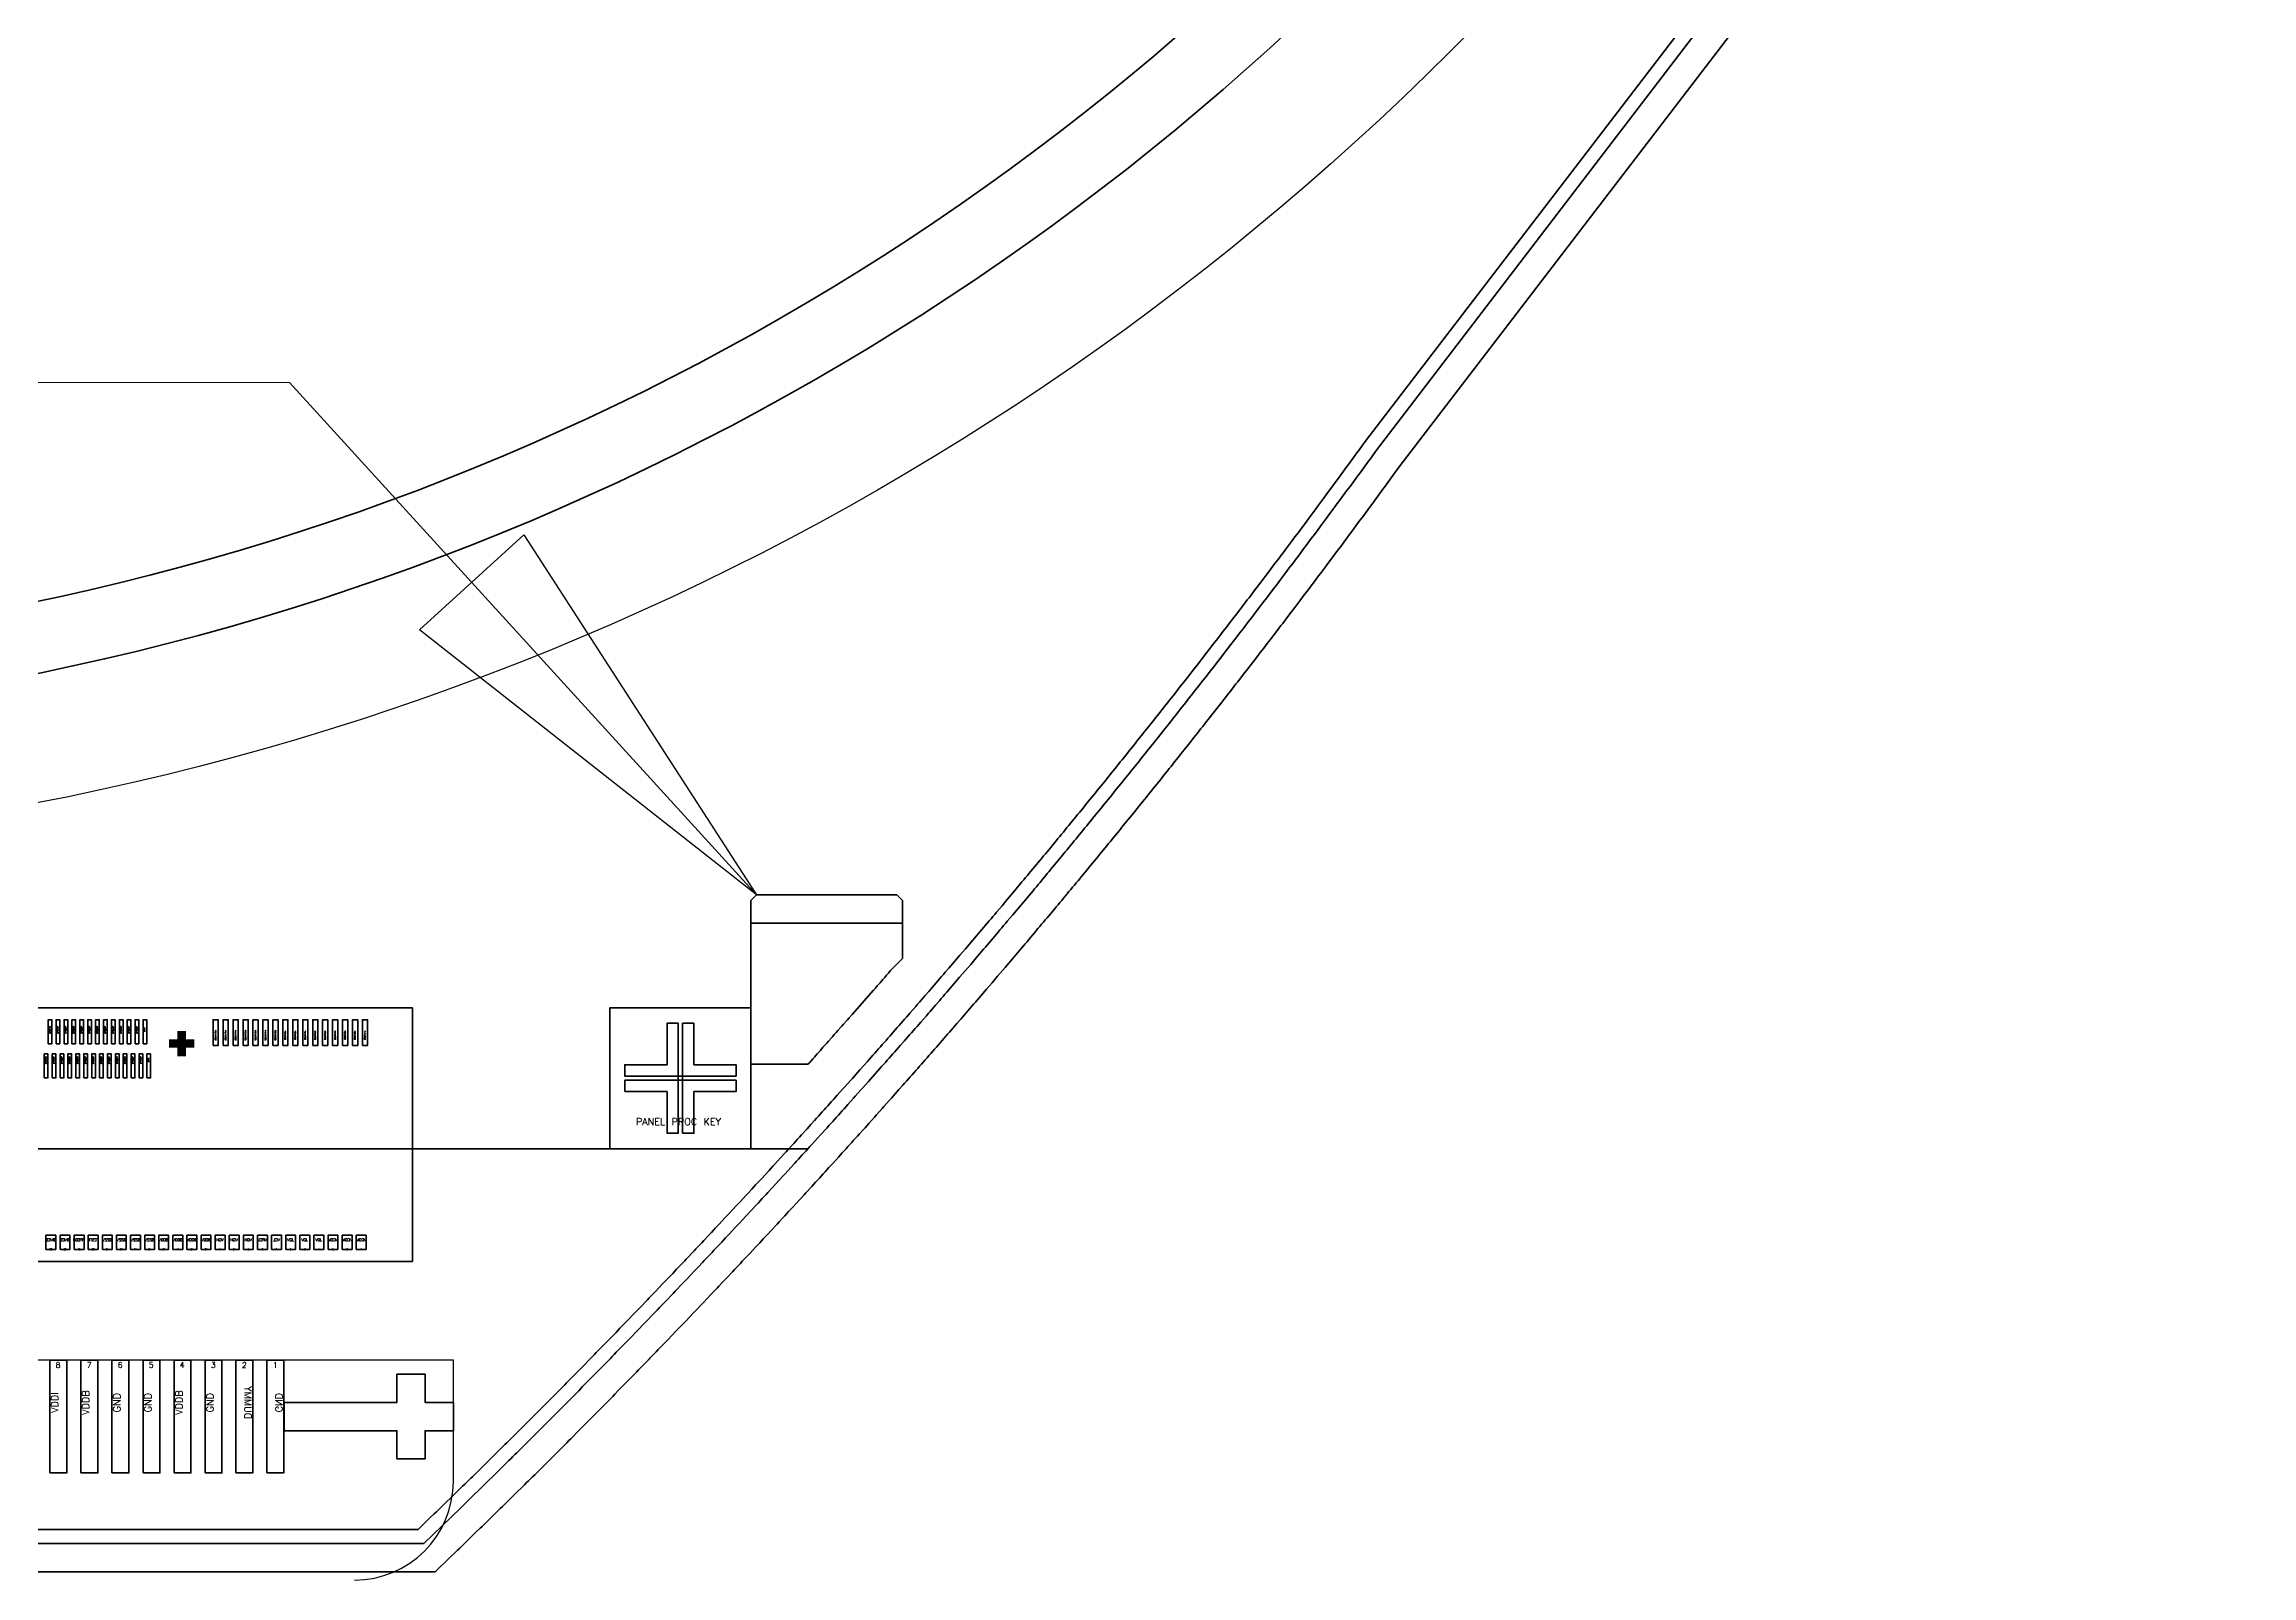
# Model space of a CAD drawing. Header units: millimetres. Extents: x 1414 to 1578, y 492 to 601.
# Drawn here: x 1469.81 to 1477.64, y 551.53 to 556.96 of the extents above; entities that cross this region are included whole.
import ezdxf
from ezdxf.enums import TextEntityAlignment as Align

# ---------------------------------------------------------------- set-up
doc = ezdxf.new("R2010")
doc.units = ezdxf.units.MM
for name, color, linetype in [('bl', 200, 'Continuous'), ('FPC', 30, 'Continuous'), ('LAYOUT.drawing', 1, 'Continuous'), ('OUTLINE.drawing', 3, 'Continuous')]:
    doc.layers.add(name, color=color, linetype=linetype)
for name, color, linetype, lineweight in [('GATE.drawing', 3, 'Continuous', 100), ('job.drawing', 8, 'Continuous', 100), ('L160.drawing', 2, 'Continuous', 100)]:
    doc.layers.add(name, color=color, linetype=linetype, lineweight=lineweight)
doc.styles.get("Standard").update_dxf_attribs({"font": 'txt', "bigfont": 'gbcbig.shx'})
doc.styles.add('宋体', font='')
doc.styles.get('宋体').set_extended_font_data('SimSun')
doc.dimstyles.new('标准', dxfattribs={"dimtxt": 1.8, "dimasz": 1.5, "dimexe": 0.5, "dimexo": 0.4, "dimgap": 0.1, "dimtad": 1, "dimzin": 1, "dimdsep": 46, "dimtxsty": '宋体', "dimblk": 'CLOSEDBLANK', "dimcen": 0.09, "dimclrd": 96, "dimclre": 96, "dimclrt": 3, "dimadec": 0, "dimazin": 0, "dimtfac": 1, "dimtofl": 0, "dimtmove": 0, "dimatfit": 1, "dimldrblk": 'CLOSEDBLANK', "dimfxl": 1, "dimtolj": 1, "dimlwd": 0, "dimlwe": 0, "dimarcsym": 0})

# ---------------------------------------------------------------- blocks, each defined once
blk = doc.blocks.new('A$C5AF141BB')
at = {"layer": 'GATE.drawing', "color": 3, "linetype": 'Continuous', "lineweight": 100}
for p, q in [((14.3376, 1.65), (14.3376, 2.15)), ((14.3376, 2.15), (14.8746, 2.15)), ((14.8746, 2.15), (14.8746, 2.0246)), ((14.8115, 1.9575), (14.8045, 1.9505)), ((14.8175, 1.9655), (14.8115, 1.9575)), ((14.8245, 1.9725), (14.8175, 1.9655)), ((14.8305, 1.9805), (14.8245, 1.9725)), ((14.8746, 2.0246), (14.8305, 1.9805)), ((14.7715, 1.9125), (14.6965, 1.8255)), ((14.7785, 1.9195), (14.7715, 1.9125)), ((14.7845, 1.9275), (14.7785, 1.9195)), ((14.7955, 1.9385), (14.7845, 1.9275)), ((14.8045, 1.9505), (14.7955, 1.9385)), ((14.6765, 1.8035), (14.6658, 1.7912)), ((14.6795, 1.8065), (14.6765, 1.8035)), ((14.6855, 1.8145), (14.6795, 1.8065)), ((14.6965, 1.8255), (14.6855, 1.8145)), ((14.6068, 1.7242), (14.6035, 1.7205)), ((14.6128, 1.7312), (14.6068, 1.7242)), ((14.6235, 1.7435), (14.6128, 1.7312)), ((14.6265, 1.7465), (14.6235, 1.7435)), ((14.6325, 1.7545), (14.6265, 1.7465)), ((14.6395, 1.7615), (14.6325, 1.7545)), ((14.6455, 1.7695), (14.6395, 1.7615)), ((14.6565, 1.7805), (14.6455, 1.7695)), ((14.6598, 1.7842), (14.6565, 1.7805)), ((14.6658, 1.7912), (14.6598, 1.7842)), ((14.54, 1.65), (14.3376, 1.65)), ((14.543, 1.653), (14.54, 1.65)), ((14.5458, 1.6562), (14.543, 1.653)), ((14.5565, 1.6685), (14.5458, 1.6562)), ((14.5635, 1.6755), (14.5565, 1.6685)), ((14.5668, 1.6792), (14.5635, 1.6755)), ((14.5728, 1.6862), (14.5668, 1.6792)), ((14.5835, 1.6985), (14.5728, 1.6862)), ((14.5865, 1.7015), (14.5835, 1.6985)), ((14.5925, 1.7095), (14.5865, 1.7015)), ((14.6035, 1.7205), (14.5925, 1.7095))]:
    blk.add_line(p, q, dxfattribs=at)
for points in [[(14.0401, 1.6475), (13.8901, 1.6475), (13.8901, 1.6075), (14.0801, 1.6075), (14.0801, 1.795), (14.0401, 1.795)], [(14.1351, 1.795), (14.0951, 1.795), (14.0951, 1.6075), (14.2851, 1.6075), (14.2851, 1.6475), (14.1351, 1.6475)], [(13.8901, 1.5525), (14.0401, 1.5525), (14.0401, 1.405), (14.0801, 1.405), (14.0801, 1.5925), (13.8901, 1.5925)], [(14.0951, 1.405), (14.1351, 1.405), (14.1351, 1.5525), (14.2851, 1.5525), (14.2851, 1.5925), (14.0951, 1.5925)], [(13.0826, 0.55), (13.1826, 0.55), (13.1826, 0.45), (13.2826, 0.45), (13.2826, 0.35), (13.1826, 0.35), (13.1826, 0.25), (13.0826, 0.25), (13.0826, 0.35), (12.6826, 0.35), (12.6826, 0.45), (13.0826, 0.45)]]:
    blk.add_lwpolyline(points, close=True, dxfattribs=at)
at = {"layer": 'job.drawing', "color": 8, "linetype": 'Continuous', "lineweight": 100}
blk.add_lwpolyline([(13.8376, 1.35), (14.3376, 1.35), (14.3376, 1.85), (13.8376, 1.85)], close=True, dxfattribs=at)
at = {"layer": 'L160.drawing', "color": 2, "linetype": 'Continuous', "lineweight": 100}
for points in [[(11.8467, 1.722), (11.8597, 1.722), (11.8597, 1.807), (11.8467, 1.807)], [(11.8747, 1.722), (11.8877, 1.722), (11.8877, 1.807), (11.8747, 1.807)], [(11.9027, 1.722), (11.9157, 1.722), (11.9157, 1.807), (11.9027, 1.807)], [(11.9307, 1.722), (11.9437, 1.722), (11.9437, 1.807), (11.9307, 1.807)], [(11.9587, 1.722), (11.9717, 1.722), (11.9717, 1.807), (11.9587, 1.807)], [(11.9867, 1.722), (11.9997, 1.722), (11.9997, 1.807), (11.9867, 1.807)], [(12.0147, 1.722), (12.0277, 1.722), (12.0277, 1.807), (12.0147, 1.807)], [(12.0427, 1.722), (12.0557, 1.722), (12.0557, 1.807), (12.0427, 1.807)], [(12.0707, 1.722), (12.0837, 1.722), (12.0837, 1.807), (12.0707, 1.807)], [(12.0987, 1.722), (12.1117, 1.722), (12.1117, 1.807), (12.0987, 1.807)], [(12.1267, 1.722), (12.1397, 1.722), (12.1397, 1.807), (12.1267, 1.807)], [(12.1547, 1.722), (12.1677, 1.722), (12.1677, 1.807), (12.1547, 1.807)], [(12.1827, 1.722), (12.1957, 1.722), (12.1957, 1.807), (12.1827, 1.807)], [(12.4312, 1.716), (12.4495, 1.716), (12.4495, 1.807), (12.4312, 1.807)], [(12.4665, 1.716), (12.4848, 1.716), (12.4848, 1.807), (12.4665, 1.807)], [(12.5018, 1.716), (12.5201, 1.716), (12.5201, 1.807), (12.5018, 1.807)], [(12.5371, 1.716), (12.5554, 1.716), (12.5554, 1.807), (12.5371, 1.807)], [(12.5724, 1.716), (12.5906, 1.716), (12.5906, 1.807), (12.5724, 1.807)], [(12.6076, 1.716), (12.6259, 1.716), (12.6259, 1.807), (12.6076, 1.807)], [(12.6429, 1.716), (12.6612, 1.716), (12.6612, 1.807), (12.6429, 1.807)], [(12.6782, 1.716), (12.6965, 1.716), (12.6965, 1.807), (12.6782, 1.807)], [(12.7135, 1.716), (12.7318, 1.716), (12.7318, 1.807), (12.7135, 1.807)], [(12.7488, 1.716), (12.7671, 1.716), (12.7671, 1.807), (12.7488, 1.807)], [(12.7841, 1.716), (12.8023, 1.716), (12.8023, 1.807), (12.7841, 1.807)], [(12.8194, 1.716), (12.8376, 1.716), (12.8376, 1.807), (12.8194, 1.807)], [(12.8546, 1.716), (12.8729, 1.716), (12.8729, 1.807), (12.8546, 1.807)], [(12.8899, 1.716), (12.9082, 1.716), (12.9082, 1.807), (12.8899, 1.807)], [(12.9252, 1.716), (12.9435, 1.716), (12.9435, 1.807), (12.9252, 1.807)], [(12.9605, 1.716), (12.9788, 1.716), (12.9788, 1.807), (12.9605, 1.807)], [(11.8327, 1.601), (11.8457, 1.601), (11.8457, 1.686), (11.8327, 1.686)], [(11.8607, 1.601), (11.8737, 1.601), (11.8737, 1.686), (11.8607, 1.686)], [(11.8887, 1.601), (11.9017, 1.601), (11.9017, 1.686), (11.8887, 1.686)], [(11.9167, 1.601), (11.9297, 1.601), (11.9297, 1.686), (11.9167, 1.686)], [(11.9447, 1.601), (11.9577, 1.601), (11.9577, 1.686), (11.9447, 1.686)], [(11.9727, 1.601), (11.9857, 1.601), (11.9857, 1.686), (11.9727, 1.686)], [(12.0007, 1.601), (12.0137, 1.601), (12.0137, 1.686), (12.0007, 1.686)], [(12.0287, 1.601), (12.0417, 1.601), (12.0417, 1.686), (12.0287, 1.686)], [(12.0567, 1.601), (12.0697, 1.601), (12.0697, 1.686), (12.0567, 1.686)], [(12.0847, 1.601), (12.0977, 1.601), (12.0977, 1.686), (12.0847, 1.686)], [(12.1127, 1.601), (12.1257, 1.601), (12.1257, 1.686), (12.1127, 1.686)], [(12.1407, 1.601), (12.1537, 1.601), (12.1537, 1.686), (12.1407, 1.686)], [(12.1687, 1.601), (12.1817, 1.601), (12.1817, 1.686), (12.1687, 1.686)], [(12.1967, 1.601), (12.2097, 1.601), (12.2097, 1.686), (12.1967, 1.686)], [(11.8385, 0.993), (11.8735, 0.993), (11.8735, 1.043), (11.8385, 1.043)], [(11.8885, 0.993), (11.9235, 0.993), (11.9235, 1.043), (11.8885, 1.043)], [(11.9385, 0.993), (11.9735, 0.993), (11.9735, 1.043), (11.9385, 1.043)], [(11.9885, 0.993), (12.0235, 0.993), (12.0235, 1.043), (11.9885, 1.043)], [(12.0385, 0.993), (12.0735, 0.993), (12.0735, 1.043), (12.0385, 1.043)], [(12.0885, 0.993), (12.1235, 0.993), (12.1235, 1.043), (12.0885, 1.043)], [(12.1385, 0.993), (12.1735, 0.993), (12.1735, 1.043), (12.1385, 1.043)], [(12.1885, 0.993), (12.2235, 0.993), (12.2235, 1.043), (12.1885, 1.043)], [(12.2385, 0.993), (12.2735, 0.993), (12.2735, 1.043), (12.2385, 1.043)], [(12.2885, 0.993), (12.3235, 0.993), (12.3235, 1.043), (12.2885, 1.043)], [(12.3385, 0.993), (12.3735, 0.993), (12.3735, 1.043), (12.3385, 1.043)], [(12.3885, 0.993), (12.4235, 0.993), (12.4235, 1.043), (12.3885, 1.043)], [(12.4385, 0.993), (12.4735, 0.993), (12.4735, 1.043), (12.4385, 1.043)], [(12.4885, 0.993), (12.5235, 0.993), (12.5235, 1.043), (12.4885, 1.043)], [(12.5385, 0.993), (12.5735, 0.993), (12.5735, 1.043), (12.5385, 1.043)], [(12.5886, 0.993), (12.6236, 0.993), (12.6236, 1.043), (12.5886, 1.043)], [(12.6386, 0.993), (12.6736, 0.993), (12.6736, 1.043), (12.6386, 1.043)], [(12.6886, 0.993), (12.7236, 0.993), (12.7236, 1.043), (12.6886, 1.043)], [(12.7386, 0.993), (12.7736, 0.993), (12.7736, 1.043), (12.7386, 1.043)], [(12.7886, 0.993), (12.8236, 0.993), (12.8236, 1.043), (12.7886, 1.043)], [(12.8386, 0.993), (12.8736, 0.993), (12.8736, 1.043), (12.8386, 1.043)], [(12.8886, 0.993), (12.9236, 0.993), (12.9236, 1.043), (12.8886, 1.043)], [(12.9386, 0.993), (12.9736, 0.993), (12.9736, 1.043), (12.9386, 1.043)]]:
    blk.add_lwpolyline(points, close=True, dxfattribs=at)
at = {"layer": 'L160.drawing', "color": 2, "linetype": 'Continuous', "lineweight": 100, "const_width": 0.03}
for points in [[(12.3646, 1.7227), (12.2746, 1.7227)], [(12.3196, 1.6777), (12.3196, 1.7677)]]:
    blk.add_lwpolyline(points, dxfattribs=at)
at = {"layer": 'LAYOUT.drawing', "color": 140, "linetype": 'Continuous', "lineweight": 100}
for p, q in [((15.1434, 2.1123), (15.1498, 2.12)), ((15.1498, 2.12), (15.1563, 2.1276)), ((15.1563, 2.1276), (15.1628, 2.1352)), ((15.1628, 2.1352), (15.1693, 2.1428)), ((15.1693, 2.1428), (15.1757, 2.1505)), ((15.1757, 2.1505), (15.1822, 2.1581)), ((15.059, 2.0134), (15.0785, 2.0362)), ((15.0785, 2.0362), (15.098, 2.059)), ((15.098, 2.059), (15.1239, 2.0895)), ((15.1239, 2.0895), (15.1304, 2.0971)), ((15.1304, 2.0971), (15.1369, 2.1047)), ((15.1369, 2.1047), (15.1434, 2.1123)), ((14.9937, 1.9376), (15.0133, 1.9604)), ((15.0133, 1.9604), (15.0198, 1.9679)), ((15.0198, 1.9679), (15.0264, 1.9755)), ((15.0264, 1.9755), (15.0394, 1.9907)), ((15.0394, 1.9907), (15.059, 2.0134)), ((14.9741, 1.915), (14.9806, 1.9225)), ((14.9806, 1.9225), (14.9872, 1.9301)), ((14.9872, 1.9301), (14.9937, 1.9376)), ((14.6636, 1.562), (14.6703, 1.5695)), ((14.6703, 1.5695), (14.6902, 1.5919)), ((14.6902, 1.5919), (14.6969, 1.5993)), ((14.5901, 1.4802), (14.5968, 1.4876)), ((14.5968, 1.4876), (14.6035, 1.495)), ((14.6035, 1.495), (14.6102, 1.5025)), ((14.6102, 1.5025), (14.6235, 1.5174)), ((14.6235, 1.5174), (14.6302, 1.5248)), ((14.6302, 1.5248), (14.6436, 1.5397)), ((14.6436, 1.5397), (14.6636, 1.562)), ((14.5163, 1.3986), (14.5365, 1.4208)), ((14.5365, 1.4208), (14.5499, 1.4356)), ((14.5499, 1.4356), (14.5633, 1.4505)), ((14.5633, 1.4505), (14.57, 1.4579)), ((14.57, 1.4579), (14.5767, 1.4653)), ((14.5767, 1.4653), (14.5834, 1.4727)), ((14.5834, 1.4727), (14.5901, 1.4802)), ((14.4422, 1.3173), (14.4557, 1.332)), ((14.4557, 1.332), (14.4624, 1.3394)), ((14.4624, 1.3394), (14.4692, 1.3468)), ((14.4692, 1.3468), (14.4827, 1.3616)), ((14.4827, 1.3616), (14.4894, 1.369)), ((14.4894, 1.369), (14.4961, 1.3764)), ((14.4961, 1.3764), (14.5029, 1.3838)), ((14.5029, 1.3838), (14.5096, 1.3912)), ((14.5096, 1.3912), (14.5163, 1.3986)), ((14.3746, 1.2436), (14.4016, 1.2731)), ((14.4016, 1.2731), (14.4152, 1.2878)), ((14.4152, 1.2878), (14.4219, 1.2952)), ((14.4219, 1.2952), (14.4422, 1.3173)), ((14.2999, 1.1629), (14.3203, 1.1848)), ((14.3203, 1.1848), (14.3271, 1.1922)), ((14.3271, 1.1922), (14.3406, 1.2069)), ((14.3406, 1.2069), (14.3474, 1.2142)), ((14.3474, 1.2142), (14.3542, 1.2216)), ((14.3542, 1.2216), (14.361, 1.2289)), ((14.361, 1.2289), (14.3746, 1.2436)), ((14.2453, 1.1043), (14.259, 1.1189)), ((14.259, 1.1189), (14.2726, 1.1336)), ((14.2726, 1.1336), (14.2862, 1.1482)), ((14.2862, 1.1482), (14.2999, 1.1629))]:
    blk.add_line(p, q, dxfattribs=at)
blk.add_lwpolyline([(6.7576, 0), (13.1576, 0), (13.1576, 0), (13.1649, 0.0069), (13.1865, 0.0278), (13.1936, 0.0347), (13.2008, 0.0417), (13.2152, 0.0556), (13.2224, 0.0625), (13.2296, 0.0695), (13.244, 0.0834), (13.2511, 0.0904), (13.2583, 0.0973), (13.2726, 0.1113), (13.2798, 0.1183), (13.287, 0.1252), (13.3013, 0.1392), (13.3156, 0.1532), (13.3228, 0.1602), (13.3371, 0.1741), (13.3442, 0.1811), (13.3513, 0.1881), (13.3728, 0.2092), (13.387, 0.2232), (13.4013, 0.2372), (13.4226, 0.2583), (13.4298, 0.2653), (13.4369, 0.2723), (13.444, 0.2794), (13.4511, 0.2864), (13.4582, 0.2935), (13.4653, 0.3005), (13.4724, 0.3075), (13.4937, 0.3287), (13.5008, 0.3357), (13.515, 0.3498), (13.5362, 0.371), (13.5433, 0.3781), (13.5503, 0.3852), (13.5574, 0.3922), (13.5645, 0.3993), (13.5716, 0.4064), (13.5786, 0.4135), (13.5857, 0.4205), (13.5927, 0.4276), (13.5998, 0.4347), (13.6139, 0.4489), (13.621, 0.456), (13.628, 0.4631), (13.6351, 0.4702), (13.6421, 0.4773), (13.6491, 0.4844), (13.6562, 0.4915), (13.6632, 0.4986), (13.6702, 0.5057), (13.6773, 0.5128), (13.6843, 0.5199), (13.6913, 0.5271), (13.7054, 0.5413), (13.7124, 0.5484), (13.7194, 0.5556), (13.7264, 0.5627), (13.7334, 0.5698), (13.7404, 0.577), (13.7474, 0.5841), (13.7614, 0.5984), (13.7824, 0.6198), (13.7894, 0.627), (13.7964, 0.6341), (13.8034, 0.6413), (13.8104, 0.6484), (13.8174, 0.6556), (13.8243, 0.6628), (13.8313, 0.6699), (13.8383, 0.6771), (13.8522, 0.6914), (13.8592, 0.6986), (13.8662, 0.7058), (13.8731, 0.713), (13.8801, 0.7202), (13.894, 0.7345), (13.9009, 0.7417), (13.9218, 0.7633), (13.9357, 0.7777), (13.9495, 0.7921), (13.9634, 0.8065), (13.9703, 0.8138), (13.9772, 0.821), (13.9842, 0.8282), (13.9911, 0.8354), (13.998, 0.8426), (14.0256, 0.8716), (14.0325, 0.8788), (14.0395, 0.886), (14.0532, 0.9005), (14.0601, 0.9078), (14.0739, 0.9223), (14.0877, 0.9368), (14.1015, 0.9513), (14.1083, 0.9586), (14.1152, 0.9658), (14.1289, 0.9804), (14.1358, 0.9876), (14.1427, 0.9949), (14.1633, 1.0167), (14.1701, 1.024), (14.1907, 1.0459), (14.1975, 1.0532), (14.2043, 1.0605), (14.2112, 1.0678), (14.218, 1.0751), (14.2248, 1.0824), (14.2453, 1.1043), (14.259, 1.1189), (14.2726, 1.1336), (14.2862, 1.1482), (14.2999, 1.1629), (14.3203, 1.1848), (14.3271, 1.1922), (14.3406, 1.2069), (14.3474, 1.2142), (14.3542, 1.2216), (14.361, 1.2289), (14.3746, 1.2436), (14.4016, 1.2731), (14.4152, 1.2878), (14.4219, 1.2952), (14.4422, 1.3173), (14.4557, 1.332), (14.4624, 1.3394), (14.4692, 1.3468), (14.4827, 1.3616), (14.4894, 1.369), (14.4961, 1.3764), (14.5029, 1.3838), (14.5096, 1.3912), (14.5163, 1.3986), (14.5365, 1.4208), (14.5499, 1.4356), (14.5633, 1.4505), (14.57, 1.4579), (14.5767, 1.4653), (14.5834, 1.4727), (14.5901, 1.4802), (14.5968, 1.4876), (14.6035, 1.495), (14.6102, 1.5025), (14.6235, 1.5174), (14.6302, 1.5248), (14.6436, 1.5397), (14.6636, 1.562), (14.6703, 1.5695), (14.6902, 1.5919), (14.6969, 1.5993), (14.7169, 1.6218), (14.7235, 1.6292), (14.7501, 1.6591), (14.7633, 1.6741), (14.7699, 1.6816), (14.7766, 1.6891), (14.7832, 1.6966), (14.7898, 1.7041), (14.7964, 1.7116), (14.803, 1.7191), (14.8096, 1.7266), (14.8163, 1.7341), (14.8229, 1.7416), (14.8295, 1.7491), (14.8427, 1.7642), (14.8493, 1.7717), (14.8559, 1.7792), (14.8624, 1.7867), (14.869, 1.7942), (14.8756, 1.8018), (14.8822, 1.8093), (14.8888, 1.8168), (14.9019, 1.8319), (14.9216, 1.8545), (14.9282, 1.8621), (14.9348, 1.8696), (14.9479, 1.8847), (14.9544, 1.8923), (14.9675, 1.9074), (14.9741, 1.915), (14.9806, 1.9225), (14.9872, 1.9301), (14.9937, 1.9376), (15.0133, 1.9604), (15.0198, 1.9679), (15.0264, 1.9755), (15.0394, 1.9907), (15.059, 2.0134), (15.0785, 2.0362), (15.098, 2.059), (15.1239, 2.0895), (15.1304, 2.0971), (15.1369, 2.1047), (15.1434, 2.1123), (15.1498, 2.12), (15.1563, 2.1276), (15.1628, 2.1352), (15.1693, 2.1428), (15.1757, 2.1505), (15.1822, 2.1581), (15.1886, 2.1657), (15.1951, 2.1734), (15.2016, 2.181), (15.208, 2.1886), (15.2274, 2.2116), (15.2402, 2.2269), (15.2467, 2.2345), (15.2531, 2.2422), (15.2595, 2.2499), (15.266, 2.2575), (15.2724, 2.2652), (15.2981, 2.2959), (15.3045, 2.3035), (15.3109, 2.3112), (15.3173, 2.3189), (15.3237, 2.3266), (15.3301, 2.3343), (15.3365, 2.3419), (15.3429, 2.3496), (15.3493, 2.3573), (15.3557, 2.365), (15.3621, 2.3727), (15.3684, 2.3804), (15.3748, 2.3881), (15.3812, 2.3958), (15.394, 2.4112), (15.4131, 2.4344), (15.4194, 2.4421), (15.4258, 2.4498), (15.4322, 2.4575), (15.4385, 2.4652), (15.4449, 2.473), (15.4512, 2.4807), (15.4576, 2.4884), (15.4639, 2.4961), (15.4703, 2.5039), (15.4829, 2.5193), (15.4893, 2.5271), (15.4956, 2.5348), (15.5019, 2.5426), (15.5146, 2.5581), (15.5272, 2.5736), (15.5399, 2.5891), (15.5525, 2.6046), (15.5588, 2.6124), (15.5651, 2.6201), (15.5777, 2.6357), (15.5903, 2.6512), (15.6028, 2.6668), (15.6154, 2.6823), (15.6217, 2.6901), (15.628, 2.6979), (15.6405, 2.7135), (15.6468, 2.7213), (15.653, 2.7291), (15.6718, 2.7525), (15.6781, 2.7603), (15.6843, 2.7681), (15.6968, 2.7837), (15.7031, 2.7915), (15.7093, 2.7993), (15.7218, 2.815), (15.7342, 2.8306), (15.7405, 2.8384), (15.7654, 2.8697), (15.7716, 2.8776), (15.7778, 2.8854), (15.784, 2.8933), (15.7902, 2.9011), (15.7964, 2.909), (15.8026, 2.9168), (15.815, 2.9325), (15.8212, 2.9404), (15.8274, 2.9482), (15.8336, 2.9561), (15.8459, 2.9718), (15.8521, 2.9797), (15.8583, 2.9875), (15.8706, 3.0033), (15.8891, 3.0269), (15.8953, 3.0348), (15.9014, 3.0426), (15.9076, 3.0505), (15.9199, 3.0663), (15.926, 3.0742), (15.9383, 3.09), (15.9445, 3.0979), (15.969, 3.1295), (15.9751, 3.1374), (15.9874, 3.1532), (15.9996, 3.169), (16.0118, 3.1849), (16.024, 3.2007), (16.0301, 3.2086), (16.0362, 3.2166), (16.0423, 3.2245), (16.0484, 3.2324), (16.0545, 3.2404), (16.0666, 3.2562), (16.0727, 3.2642), (16.0849, 3.2801), (16.097, 3.296), (16.1031, 3.3039), (16.1092, 3.3119), (16.1152, 3.3198), (16.1213, 3.3278), (16.1455, 3.3596), (16.1636, 3.3835), (16.1757, 3.3995), (16.1938, 3.4234), (16.2058, 3.4394), (16.2118, 3.4474), (16.2178, 3.4554), (16.2238, 3.4634), (16.2299, 3.4714), (16.2359, 3.4794), (16.2539, 3.5034), (16.2599, 3.5114), (16.2659, 3.5194), (16.2778, 3.5354), (16.2838, 3.5434), (16.2898, 3.5514), (16.3018, 3.5675), (16.3077, 3.5755), (16.3137, 3.5835), (16.3197, 3.5915), (16.3375, 3.6156), (16.3435, 3.6237), (16.3495, 3.6317), (16.3673, 3.6558), (16.3732, 3.6639), (16.3792, 3.6719), (16.3851, 3.68), (16.397, 3.6961), (16.4029, 3.7041), (16.4088, 3.7122), (16.4207, 3.7283), (16.4266, 3.7364), (16.4325, 3.7444), (16.4502, 3.7686), (16.4561, 3.7767), (16.462, 3.7848), (16.4679, 3.7928), (16.4738, 3.8009), (16.4797, 3.809), (16.4856, 3.8171), (16.4915, 3.8252), (16.515, 3.8575), (17.7978, 5.5345)], dxfattribs=at)
for points in [[(6.7776, 0.95), (13.1376, 0.95), (13.1376, 1.85), (6.7776, 1.85)], [(14.0801, 1.5925), (14.0951, 1.5925), (14.0951, 1.6075), (14.0801, 1.6075)]]:
    blk.add_lwpolyline(points, close=True, dxfattribs=at)
at = {"layer": 'OUTLINE.drawing', "color": 190, "linetype": 'Continuous', "lineweight": 100}
for p, q in [((14.3376, 2.23), (14.3576, 2.25)), ((14.3376, 1.65), (14.3376, 2.23)), ((14.3576, 2.25), (14.8546, 2.25)), ((14.8546, 2.25), (14.8746, 2.23)), ((14.8746, 2.23), (14.8746, 2.0246)), ((14.8115, 1.9575), (14.8045, 1.9505)), ((14.8175, 1.9655), (14.8115, 1.9575)), ((14.8245, 1.9725), (14.8175, 1.9655)), ((14.8305, 1.9805), (14.8245, 1.9725)), ((14.8746, 2.0246), (14.8305, 1.9805)), ((14.7715, 1.9125), (14.6965, 1.8255)), ((14.7785, 1.9195), (14.7715, 1.9125)), ((14.7845, 1.9275), (14.7785, 1.9195)), ((14.7955, 1.9385), (14.7845, 1.9275)), ((14.8045, 1.9505), (14.7955, 1.9385)), ((14.6765, 1.8035), (14.6658, 1.7912)), ((14.6795, 1.8065), (14.6765, 1.8035)), ((14.6855, 1.8145), (14.6795, 1.8065)), ((14.6965, 1.8255), (14.6855, 1.8145)), ((14.6068, 1.7242), (14.6035, 1.7205)), ((14.6128, 1.7312), (14.6068, 1.7242)), ((14.6235, 1.7435), (14.6128, 1.7312)), ((14.6265, 1.7465), (14.6235, 1.7435)), ((14.6325, 1.7545), (14.6265, 1.7465)), ((14.6395, 1.7615), (14.6325, 1.7545)), ((14.6455, 1.7695), (14.6395, 1.7615)), ((14.6565, 1.7805), (14.6455, 1.7695)), ((14.6598, 1.7842), (14.6565, 1.7805)), ((14.6658, 1.7912), (14.6598, 1.7842)), ((14.54, 1.65), (14.3376, 1.65)), ((14.543, 1.653), (14.54, 1.65)), ((14.5458, 1.6562), (14.543, 1.653)), ((14.5565, 1.6685), (14.5458, 1.6562)), ((14.5635, 1.6755), (14.5565, 1.6685)), ((14.5668, 1.6792), (14.5635, 1.6755)), ((14.5728, 1.6862), (14.5668, 1.6792)), ((14.5835, 1.6985), (14.5728, 1.6862)), ((14.5865, 1.7015), (14.5835, 1.6985)), ((14.5925, 1.7095), (14.5865, 1.7015)), ((14.6035, 1.7205), (14.5925, 1.7095))]:
    blk.add_line(p, q, dxfattribs=at)
for points in [[(13.8376, 1.35), (14.3376, 1.35), (14.3376, 1.85), (13.8376, 1.85)], [(11.8526, 0.2), (11.9126, 0.2), (11.9126, 0.6), (11.8526, 0.6)], [(11.9626, 0.2), (12.0226, 0.2), (12.0226, 0.6), (11.9626, 0.6)], [(12.0726, 0.2), (12.1326, 0.2), (12.1326, 0.6), (12.0726, 0.6)], [(12.1826, 0.2), (12.2426, 0.2), (12.2426, 0.6), (12.1826, 0.6)], [(12.2926, 0.2), (12.3526, 0.2), (12.3526, 0.6), (12.2926, 0.6)], [(12.2926, 0.2), (12.3526, 0.2), (12.3526, 0.6), (12.2926, 0.6)], [(12.4026, 0.2), (12.4626, 0.2), (12.4626, 0.6), (12.4026, 0.6)], [(12.5116, 0.2), (12.5716, 0.2), (12.5716, 0.6), (12.5116, 0.6)], [(12.5116, 0.2), (12.5716, 0.2), (12.5716, 0.6), (12.5116, 0.6)], [(12.6216, 0.2), (12.6816, 0.2), (12.6816, 0.6), (12.6216, 0.6)], [(12.6216, 0.2), (12.6816, 0.2), (12.6816, 0.6), (12.6216, 0.6)]]:
    blk.add_lwpolyline(points, close=True, dxfattribs=at)
blk.add_ellipse((9.9576, 12.1), major_axis=(0, 9), ratio=1, dxfattribs=at)
at = {"layer": 'L160.drawing', "color": 2, "linetype": 'Continuous', "lineweight": 100, "text_generation_flag": 4}
for s, p in [('S<217>', (11.8524, 1.7719)), ('S<219>', (11.8804, 1.7719)), ('S<221>', (11.9084, 1.7719)), ('S<223>', (11.9364, 1.7719)), ('S<225>', (11.9644, 1.7719)), ('S<227>', (11.9923, 1.7719)), ('S<229>', (12.0203, 1.7719)), ('S<231>', (12.0483, 1.7719)), ('S<233>', (12.0763, 1.7719)), ('S<235>', (12.1043, 1.7719)), ('S<237>', (12.1323, 1.7719)), ('S<239>', (12.1603, 1.7719)), ('DUM', (12.1883, 1.7719)), ('S<216>', (11.8384, 1.6645)), ('S<218>', (11.8664, 1.6645)), ('S<220>', (11.8944, 1.6645)), ('S<222>', (11.9224, 1.6645)), ('S<224>', (11.9504, 1.6645)), ('S<226>', (11.9784, 1.6645)), ('S<228>', (12.0063, 1.6645)), ('S<230>', (12.0343, 1.6645)), ('S<232>', (12.0623, 1.6645)), ('S<234>', (12.0903, 1.6645)), ('S<236>', (12.1183, 1.6645)), ('S<238>', (12.1463, 1.6645)), ('S<240>', (12.1743, 1.6645)), ('DUM', (12.2023, 1.6645))]:
    blk.add_text(s, height=0.005, rotation=90, dxfattribs=at).set_placement(p, align=Align.MIDDLE_CENTER)
at = {"layer": 'L160.drawing', "color": 2, "linetype": 'Continuous', "lineweight": 100}
for s, height, text_generation_flag, p in [('Aglin_mark', 0.005, 4, (12.3196, 1.7227)), ('Aglin_mark', 0.005, 2, (12.3196, 1.7227)), ('BVEE', 0.01, 2, (11.8557, 1.027)), ('BVEE', 0.01, 2, (11.9057, 1.027)), ('VREGN', 0.01, 2, (11.9557, 1.027)), ('TESTN', 0.01, 2, (12.0057, 1.027)), ('VGH', 0.01, 2, (12.4557, 1.027)), ('VGH', 0.01, 2, (12.5057, 1.027)), ('VGH', 0.01, 2, (12.5557, 1.027)), ('VRCL', 0.01, 2, (12.6057, 1.027)), ('VCL', 0.01, 2, (12.6557, 1.027)), ('VCOM', 0.01, 2, (12.8557, 1.027)), ('VCOM', 0.01, 2, (12.9057, 1.027)), ('VCOM', 0.01, 2, (12.9557, 1.027)), ('23', 0.005, 2, (11.8559, 0.993)), ('22', 0.005, 2, (11.9059, 0.993)), ('21', 0.005, 2, (11.9559, 0.993)), ('20', 0.005, 2, (12.0059, 0.993)), ('19', 0.005, 2, (12.0559, 0.993)), ('18', 0.005, 2, (12.1059, 0.993)), ('17', 0.005, 2, (12.1559, 0.993)), ('16', 0.005, 2, (12.206, 0.993)), ('15', 0.005, 2, (12.256, 0.993)), ('14', 0.005, 2, (12.306, 0.993)), ('13', 0.005, 2, (12.356, 0.993)), ('12', 0.005, 2, (12.406, 0.993)), ('11', 0.005, 2, (12.456, 0.993)), ('10', 0.005, 2, (12.506, 0.993)), ('9', 0.005, 2, (12.556, 0.993)), ('8', 0.005, 2, (12.606, 0.993)), ('7', 0.005, 2, (12.656, 0.993)), ('6', 0.005, 2, (12.7061, 0.993)), ('5', 0.005, 2, (12.7561, 0.993)), ('4', 0.005, 2, (12.8061, 0.993)), ('3', 0.005, 2, (12.8561, 0.993)), ('2', 0.005, 2, (12.9061, 0.993)), ('1', 0.005, 2, (12.9561, 0.993))]:
    blk.add_text(s, height=height, dxfattribs=dict(at, text_generation_flag=text_generation_flag)).set_placement(p, align=Align.MIDDLE_CENTER)
for s, p in [('GOUT<16>', (12.44, 1.7525)), ('GOUT<15>', (12.4753, 1.7525)), ('GOUT<14>', (12.5105, 1.7525)), ('GOUT<13>', (12.5458, 1.7525)), ('GOUT<12>', (12.5811, 1.7525)), ('GOUT<11>', (12.6164, 1.7525)), ('GOUT<10>', (12.6517, 1.7525)), ('GOUT<9>', (12.6869, 1.7525)), ('GOUT<8>', (12.7222, 1.7525)), ('GOUT<7>', (12.7575, 1.7525)), ('GOUT<6>', (12.7928, 1.7525)), ('GOUT<5>', (12.8281, 1.7525)), ('GOUT<4>', (12.8633, 1.7525)), ('GOUT<3>', (12.8986, 1.7525)), ('GOUT<2>', (12.9339, 1.7525)), ('GOUT<1>', (12.9692, 1.7525))]:
    blk.add_text(s, height=0.005, rotation=90, dxfattribs=at).set_placement(p, align=Align.MIDDLE_CENTER)
for s, p in [('VSSB', (12.0557, 1.027)), ('VSSB', (12.1057, 1.027)), ('VSSB', (12.1557, 1.027)), ('VSSB', (12.2057, 1.027)), ('VDDB', (12.2557, 1.027)), ('VDDB', (12.3057, 1.027)), ('VDDB', (12.3557, 1.027)), ('VDDB', (12.4057, 1.027)), ('VGL', (12.7057, 1.027)), ('VGL', (12.7557, 1.027)), ('VGL', (12.8057, 1.027))]:
    blk.add_text(s, height=0.01, dxfattribs=at).set_placement(p, align=Align.MIDDLE_CENTER)
at = {"layer": 'OUTLINE.drawing', "color": 190, "linetype": 'Continuous', "lineweight": 100}
for s, height, p in [('PANEL PROC KEY', 0.025, (14.0806, 1.4461)), ('8', 0.02, (11.8816, 0.5829)), ('7', 0.02, (11.9916, 0.5829)), ('6', 0.02, (12.1016, 0.5829)), ('5', 0.02, (12.2116, 0.5829)), ('4', 0.02, (12.3216, 0.5829)), ('3', 0.02, (12.4316, 0.5829)), ('2', 0.02, (12.5416, 0.5829)), ('1', 0.02, (12.6516, 0.5829))]:
    blk.add_text(s, height=height, dxfattribs=at).set_placement(p, align=Align.MIDDLE_CENTER)
for s, p in [('VDDI', (11.8698, 0.4494)), ('VDDB', (11.9798, 0.4494)), ('GND', (12.0898, 0.4494)), ('GND', (12.1998, 0.4494)), ('VDDB', (12.3098, 0.4494)), ('GND', (12.4198, 0.4494))]:
    blk.add_text(s, height=0.025, rotation=90, dxfattribs=at).set_placement(p, align=Align.MIDDLE_CENTER)
at = {"layer": 'OUTLINE.drawing', "color": 190, "linetype": 'Continuous', "lineweight": 100, "text_generation_flag": 4}
for s, p in [('DUMMY', (12.5545, 0.4494)), ('GND', (12.6645, 0.4494))]:
    blk.add_text(s, height=0.025, rotation=90, dxfattribs=at).set_placement(p, align=Align.MIDDLE_CENTER)
blk = doc.blocks.new('_ClosedBlank')
at = {"color": 0, "linetype": 'ByBlock', "lineweight": -2}
for p, q in [((-1, 0.1667), (0, 0)), ((-1, 0.1667), (-1, -0.1667)), ((0, 0), (-1, -0.1667))]:
    blk.add_line(p, q, dxfattribs=at)

msp = doc.modelspace()

# ---------------------------------------------------------------- linework, layer by layer
msp.add_circle((1467.9359, 563.7908), 9.7)
at = {"layer": 'bl', "linetype": 'Continuous', "lineweight": 100}
for points in [[(1475.8949, 557.1337), (1474.6136, 555.4586), (1474.5911, 555.4277), (1474.5851, 555.4195), (1474.5793, 555.4115), (1474.5733, 555.4033), (1474.5674, 555.3952), (1474.5614, 555.387), (1474.5556, 555.379), (1474.5496, 555.3709), (1474.5318, 555.3466), (1474.5258, 555.3384), (1474.5199, 555.3303), (1474.5079, 555.314), (1474.502, 555.3059), (1474.4961, 555.2979), (1474.4842, 555.2818), (1474.4782, 555.2736), (1474.4722, 555.2655), (1474.4662, 555.2574), (1474.4483, 555.2332), (1474.4423, 555.2251), (1474.4363, 555.2171), (1474.4183, 555.1928), (1474.4123, 555.1847), (1474.4064, 555.1768), (1474.4003, 555.1687), (1474.3883, 555.1525), (1474.3823, 555.1444), (1474.3763, 555.1364), (1474.3642, 555.1203), (1474.3582, 555.1122), (1474.3522, 555.1042), (1474.3341, 555.0801), (1474.3281, 555.072), (1474.322, 555.064), (1474.316, 555.056), (1474.3099, 555.0479), (1474.3038, 555.0398), (1474.2918, 555.0238), (1474.2736, 554.9998), (1474.2615, 554.9838), (1474.2432, 554.9597), (1474.2311, 554.9437), (1474.2189, 554.9277), (1474.2128, 554.9197), (1474.2067, 554.9117), (1474.2006, 554.9037), (1474.1946, 554.8958), (1474.1823, 554.8797), (1474.1701, 554.8638), (1474.164, 554.8558), (1474.1518, 554.8399), (1474.1456, 554.8318), (1474.1396, 554.824), (1474.1334, 554.8159), (1474.1272, 554.8079), (1474.1212, 554.8), (1474.1089, 554.7841), (1474.0966, 554.7682), (1474.0843, 554.7523), (1474.072, 554.7364), (1474.0658, 554.7284), (1474.0412, 554.6967), (1474.035, 554.6887), (1474.0227, 554.6728), (1474.0165, 554.6649), (1474.0041, 554.649), (1473.9979, 554.641), (1473.9918, 554.6332), (1473.9856, 554.6253), (1473.967, 554.6016), (1473.9545, 554.5856), (1473.9483, 554.5777), (1473.9422, 554.5699), (1473.9297, 554.5541), (1473.9235, 554.5462), (1473.9172, 554.5382), (1473.911, 554.5304), (1473.8986, 554.5146), (1473.8923, 554.5067), (1473.8861, 554.4988), (1473.8798, 554.4909), (1473.8737, 554.4831), (1473.8674, 554.4752), (1473.8611, 554.4673), (1473.8362, 554.4359), (1473.8299, 554.428), (1473.8174, 554.4123), (1473.8048, 554.3965), (1473.7985, 554.3886), (1473.7923, 554.3808), (1473.7797, 554.3651), (1473.7734, 554.3572), (1473.7671, 554.3494), (1473.7482, 554.3259), (1473.7419, 554.318), (1473.7357, 554.3103), (1473.723, 554.2945), (1473.7167, 554.2867), (1473.7105, 554.2789), (1473.6978, 554.2633), (1473.6852, 554.2477), (1473.6725, 554.232), (1473.6598, 554.2163), (1473.6535, 554.2086), (1473.6472, 554.2008), (1473.6345, 554.1852), (1473.6218, 554.1696), (1473.6091, 554.154), (1473.5964, 554.1384), (1473.59, 554.1306), (1473.5836, 554.1228), (1473.5772, 554.115), (1473.5646, 554.0996), (1473.5582, 554.0918), (1473.5517, 554.084), (1473.5454, 554.0762), (1473.539, 554.0684), (1473.5326, 554.0607), (1473.5262, 554.0529), (1473.5198, 554.0451), (1473.5134, 554.0374), (1473.507, 554.0297), (1473.4879, 554.0064), (1473.4751, 553.991), (1473.4686, 553.9832), (1473.4621, 553.9754), (1473.4558, 553.9677), (1473.4493, 553.9599), (1473.443, 553.9523), (1473.4365, 553.9445), (1473.4301, 553.9368), (1473.4236, 553.929), (1473.4172, 553.9213), (1473.4107, 553.9135), (1473.4043, 553.9059), (1473.3978, 553.8981), (1473.3914, 553.8904), (1473.3656, 553.8596), (1473.3591, 553.8518), (1473.3528, 553.8443), (1473.3463, 553.8365), (1473.3397, 553.8288), (1473.3333, 553.8211), (1473.3204, 553.8057), (1473.3009, 553.7826), (1473.2944, 553.7749), (1473.288, 553.7674), (1473.2815, 553.7596), (1473.2749, 553.7519), (1473.2685, 553.7444), (1473.2619, 553.7366), (1473.2554, 553.7289), (1473.2489, 553.7212), (1473.2424, 553.7136), (1473.236, 553.706), (1473.2294, 553.6983), (1473.2229, 553.6906), (1473.2164, 553.683), (1473.1903, 553.6524), (1473.1707, 553.6295), (1473.1511, 553.6066), (1473.1315, 553.5837), (1473.1184, 553.5685), (1473.1117, 553.5608), (1473.1052, 553.5532), (1473.0856, 553.5304), (1473.0789, 553.5228), (1473.0723, 553.5151), (1473.0658, 553.5076), (1473.0592, 553.5), (1473.046, 553.4847), (1473.0395, 553.4772), (1473.0263, 553.462), (1473.0196, 553.4544), (1473.0131, 553.4468), (1472.9933, 553.4241), (1472.9801, 553.409), (1472.9734, 553.4014), (1472.9668, 553.3938), (1472.9602, 553.3862), (1472.9535, 553.3786), (1472.9469, 553.3711), (1472.9403, 553.3635), (1472.9337, 553.356), (1472.9204, 553.3409), (1472.9138, 553.3333), (1472.9071, 553.3257), (1472.9005, 553.3183), (1472.8938, 553.3107), (1472.8872, 553.3032), (1472.8805, 553.2956), (1472.8738, 553.288), (1472.8672, 553.2805), (1472.8605, 553.273), (1472.854, 553.2656), (1472.8406, 553.2504), (1472.8139, 553.2204), (1472.8072, 553.2129), (1472.7872, 553.1904), (1472.7805, 553.1828), (1472.7604, 553.1604), (1472.7537, 553.1528), (1472.7336, 553.1304), (1472.7201, 553.1153), (1472.7134, 553.1078), (1472.7001, 553.093), (1472.6932, 553.0854), (1472.6865, 553.0779), (1472.6798, 553.0706), (1472.6731, 553.0631), (1472.6663, 553.0556), (1472.6595, 553.048), (1472.6529, 553.0407), (1472.6394, 553.0258), (1472.6259, 553.0109), (1472.6056, 552.9885), (1472.5988, 552.981), (1472.5922, 552.9737), (1472.5853, 552.9661), (1472.5786, 552.9588), (1472.5718, 552.9514), (1472.5583, 552.9365), (1472.5515, 552.929), (1472.5447, 552.9217), (1472.5311, 552.9068), (1472.5108, 552.8846), (1472.504, 552.8772), (1472.4904, 552.8623), (1472.4631, 552.8328), (1472.4495, 552.818), (1472.4427, 552.8105), (1472.4359, 552.8033), (1472.4291, 552.7958), (1472.4154, 552.7811), (1472.4086, 552.7737), (1472.3881, 552.7516), (1472.3744, 552.7369), (1472.3607, 552.7221), (1472.347, 552.7074), (1472.3333, 552.6927), (1472.3127, 552.6707), (1472.3058, 552.6633), (1472.2989, 552.656), (1472.292, 552.6486), (1472.2852, 552.6414), (1472.2783, 552.634), (1472.2577, 552.6121), (1472.2508, 552.6047), (1472.23, 552.5827), (1472.2231, 552.5754), (1472.2163, 552.5682), (1472.2024, 552.5535), (1472.1955, 552.5461), (1472.1887, 552.539), (1472.1748, 552.5244), (1472.161, 552.5098), (1472.1471, 552.4951), (1472.1401, 552.4878), (1472.1263, 552.4733), (1472.1193, 552.466), (1472.1124, 552.4588), (1472.0846, 552.4297), (1472.0776, 552.4224), (1472.0707, 552.4152), (1472.0637, 552.4079), (1472.0569, 552.4007), (1472.0499, 552.3934), (1472.0359, 552.3789), (1472.022, 552.3645), (1472.0081, 552.35), (1471.9871, 552.3283), (1471.9801, 552.321), (1471.9661, 552.3066), (1471.9591, 552.2993), (1471.9521, 552.2921), (1471.9451, 552.2849), (1471.9381, 552.2777), (1471.9241, 552.2633), (1471.9171, 552.2561), (1471.9101, 552.2489), (1471.903, 552.2417), (1471.896, 552.2345), (1471.889, 552.2273), (1471.8821, 552.2202), (1471.875, 552.2129), (1471.868, 552.2057), (1471.8469, 552.1842), (1471.8328, 552.1698), (1471.8257, 552.1626), (1471.8187, 552.1554), (1471.8117, 552.1484), (1471.8046, 552.1411), (1471.7975, 552.1339), (1471.7905, 552.1268), (1471.7764, 552.1125), (1471.7693, 552.1053), (1471.7623, 552.0982), (1471.7552, 552.091), (1471.7481, 552.0838), (1471.741, 552.0767), (1471.7339, 552.0695), (1471.727, 552.0625), (1471.7198, 552.0553), (1471.7127, 552.0482), (1471.7056, 552.041), (1471.6986, 552.034), (1471.6844, 552.0196), (1471.6772, 552.0125), (1471.6702, 552.0055), (1471.6631, 551.9983), (1471.656, 551.9912), (1471.6489, 551.9841), (1471.6418, 551.9769), (1471.6346, 551.9698), (1471.6276, 551.9628), (1471.6205, 551.9556), (1471.5991, 551.9344), (1471.5849, 551.9202), (1471.5777, 551.9131), (1471.5564, 551.8919), (1471.5492, 551.8847), (1471.542, 551.8776), (1471.5349, 551.8706), (1471.5277, 551.8635), (1471.5207, 551.8565), (1471.5135, 551.8494), (1471.5063, 551.8423), (1471.4849, 551.8212), (1471.4705, 551.8071), (1471.4562, 551.793), (1471.4346, 551.7718), (1471.4274, 551.7647), (1471.4203, 551.7577), (1471.4059, 551.7437), (1471.3987, 551.7367), (1471.3843, 551.7226), (1471.3699, 551.7086), (1471.3627, 551.7015), (1471.3555, 551.6946), (1471.3411, 551.6805), (1471.3339, 551.6735), (1471.3267, 551.6665), (1471.3123, 551.6525), (1471.305, 551.6455), (1471.2978, 551.6385), (1471.2834, 551.6246), (1471.2761, 551.6175), (1471.2689, 551.6106), (1471.2472, 551.5897), (1471.1964, 551.5408)], [(1471.1964, 551.5408), (1464.6754, 551.5408)], [(1471.1964, 551.5408), (1464.6754, 551.5408)]]:
    msp.add_lwpolyline(points, dxfattribs=at)
at = {"layer": 'FPC', "color": 2, "linetype": 'Continuous'}
for p, q in [((1471.2609, 552.2908), (1464.5083, 552.2908)), ((1471.2609, 551.8612), (1471.2609, 552.2908))]:
    msp.add_line(p, q, dxfattribs=at)
msp.add_arc((1470.9109, 551.8612), 0.35, 270, 0, dxfattribs=at)
at = {"layer": 'L160.drawing', "linetype": 'Continuous'}
for points in [[(1475.8157, 557.1948), (1474.5334, 555.5184), (1474.5102, 555.4865), (1474.5043, 555.4784), (1474.4984, 555.4703), (1474.4925, 555.4622), (1474.4866, 555.4541), (1474.4807, 555.446), (1474.4748, 555.438), (1474.4689, 555.4299), (1474.4511, 555.4056), (1474.4452, 555.3976), (1474.4393, 555.3895), (1474.4274, 555.3733), (1474.4214, 555.3652), (1474.4155, 555.3572), (1474.4036, 555.3411), (1474.3977, 555.333), (1474.3917, 555.3249), (1474.3858, 555.3169), (1474.3679, 555.2927), (1474.3619, 555.2847), (1474.356, 555.2766), (1474.3381, 555.2525), (1474.3321, 555.2444), (1474.3261, 555.2364), (1474.3201, 555.2284), (1474.3081, 555.2123), (1474.3021, 555.2043), (1474.2962, 555.1962), (1474.2842, 555.1802), (1474.2782, 555.1722), (1474.2722, 555.1642), (1474.2541, 555.1401), (1474.2481, 555.1321), (1474.2421, 555.1241), (1474.2361, 555.1161), (1474.23, 555.1081), (1474.224, 555.1001), (1474.2119, 555.0841), (1474.1938, 555.0601), (1474.1817, 555.0441), (1474.1636, 555.0202), (1474.1515, 555.0042), (1474.1393, 554.9883), (1474.1332, 554.9803), (1474.1272, 554.9723), (1474.1211, 554.9643), (1474.1151, 554.9564), (1474.1029, 554.9405), (1474.0907, 554.9246), (1474.0846, 554.9166), (1474.0724, 554.9007), (1474.0663, 554.8927), (1474.0602, 554.8848), (1474.0541, 554.8768), (1474.048, 554.8689), (1474.0419, 554.861), (1474.0297, 554.8451), (1474.0174, 554.8293), (1474.0052, 554.8134), (1473.9929, 554.7976), (1473.9868, 554.7896), (1473.9622, 554.758), (1473.9561, 554.7501), (1473.9438, 554.7342), (1473.9376, 554.7263), (1473.9253, 554.7105), (1473.9191, 554.7026), (1473.913, 554.6948), (1473.9068, 554.6869), (1473.8883, 554.6632), (1473.8759, 554.6474), (1473.8697, 554.6395), (1473.8635, 554.6317), (1473.8511, 554.6159), (1473.8449, 554.608), (1473.8387, 554.6002), (1473.8325, 554.5923), (1473.8201, 554.5766), (1473.8139, 554.5687), (1473.8077, 554.5609), (1473.8014, 554.553), (1473.7953, 554.5452), (1473.789, 554.5373), (1473.7828, 554.5294), (1473.7579, 554.4981), (1473.7516, 554.4902), (1473.7392, 554.4746), (1473.7267, 554.4589), (1473.7204, 554.4511), (1473.7142, 554.4432), (1473.7016, 554.4276), (1473.6954, 554.4198), (1473.6891, 554.412), (1473.6703, 554.3885), (1473.664, 554.3807), (1473.6577, 554.3729), (1473.6452, 554.3573), (1473.6389, 554.3495), (1473.6326, 554.3417), (1473.62, 554.3261), (1473.6074, 554.3105), (1473.5948, 554.295), (1473.5822, 554.2794), (1473.5759, 554.2716), (1473.5696, 554.2638), (1473.5569, 554.2483), (1473.5443, 554.2327), (1473.5316, 554.2172), (1473.5189, 554.2017), (1473.5126, 554.1939), (1473.5062, 554.1862), (1473.4999, 554.1784), (1473.4872, 554.1629), (1473.4808, 554.1552), (1473.4745, 554.1474), (1473.4681, 554.1397), (1473.4617, 554.132), (1473.4554, 554.1242), (1473.449, 554.1165), (1473.4427, 554.1087), (1473.4363, 554.101), (1473.4299, 554.0933), (1473.4108, 554.0701), (1473.398, 554.0547), (1473.3916, 554.047), (1473.3852, 554.0392), (1473.3788, 554.0316), (1473.3724, 554.0238), (1473.366, 554.0162), (1473.3596, 554.0084), (1473.3532, 554.0007), (1473.3468, 553.993), (1473.3404, 553.9853), (1473.3339, 553.9776), (1473.3275, 553.9699), (1473.3211, 553.9622), (1473.3147, 553.9546), (1473.289, 553.9238), (1473.2825, 553.9161), (1473.2761, 553.9085), (1473.2697, 553.9008), (1473.2632, 553.8931), (1473.2568, 553.8855), (1473.2439, 553.8701), (1473.2245, 553.8472), (1473.218, 553.8395), (1473.2116, 553.8319), (1473.2051, 553.8242), (1473.1986, 553.8166), (1473.1922, 553.8089), (1473.1857, 553.8013), (1473.1792, 553.7936), (1473.1727, 553.786), (1473.1662, 553.7784), (1473.1598, 553.7707), (1473.1533, 553.7631), (1473.1468, 553.7554), (1473.1403, 553.7478), (1473.1143, 553.7173), (1473.0947, 553.6945), (1473.0752, 553.6717), (1473.0556, 553.6489), (1473.0425, 553.6337), (1473.036, 553.6261), (1473.0295, 553.6185), (1473.0098, 553.5957), (1473.0033, 553.5882), (1472.9967, 553.5806), (1472.9902, 553.573), (1472.9836, 553.5654), (1472.9705, 553.5503), (1472.9639, 553.5427), (1472.9508, 553.5276), (1472.9442, 553.52), (1472.9376, 553.5125), (1472.9179, 553.4898), (1472.9047, 553.4747), (1472.8981, 553.4672), (1472.8915, 553.4596), (1472.8849, 553.4521), (1472.8783, 553.4445), (1472.8717, 553.437), (1472.8651, 553.4295), (1472.8585, 553.4219), (1472.8453, 553.4069), (1472.8387, 553.3994), (1472.832, 553.3918), (1472.8254, 553.3843), (1472.8188, 553.3768), (1472.8122, 553.3693), (1472.8056, 553.3618), (1472.7989, 553.3543), (1472.7923, 553.3468), (1472.7856, 553.3392), (1472.779, 553.3318), (1472.7657, 553.3167), (1472.7392, 553.2868), (1472.7325, 553.2793), (1472.7125, 553.2569), (1472.7058, 553.2494), (1472.6858, 553.227), (1472.6791, 553.2195), (1472.6591, 553.1971), (1472.6457, 553.1822), (1472.639, 553.1747), (1472.6257, 553.1598), (1472.6189, 553.1523), (1472.6122, 553.1449), (1472.6055, 553.1375), (1472.5988, 553.13), (1472.5921, 553.1226), (1472.5854, 553.1151), (1472.5787, 553.1077), (1472.5652, 553.0929), (1472.5518, 553.078), (1472.5316, 553.0557), (1472.5248, 553.0483), (1472.5181, 553.0409), (1472.5114, 553.0335), (1472.5046, 553.0261), (1472.4979, 553.0187), (1472.4844, 553.0039), (1472.4776, 552.9965), (1472.4709, 552.9891), (1472.4574, 552.9743), (1472.4371, 552.9521), (1472.4303, 552.9448), (1472.4167, 552.93), (1472.3896, 552.9005), (1472.376, 552.8858), (1472.3692, 552.8784), (1472.3624, 552.8711), (1472.3556, 552.8637), (1472.342, 552.849), (1472.3352, 552.8416), (1472.3148, 552.8196), (1472.3011, 552.8049), (1472.2875, 552.7903), (1472.2738, 552.7756), (1472.2602, 552.761), (1472.2396, 552.739), (1472.2328, 552.7317), (1472.2259, 552.7243), (1472.2191, 552.717), (1472.2122, 552.7098), (1472.2054, 552.7024), (1472.1848, 552.6805), (1472.1779, 552.6732), (1472.1573, 552.6513), (1472.1504, 552.644), (1472.1436, 552.6368), (1472.1298, 552.6222), (1472.1229, 552.6149), (1472.116, 552.6077), (1472.1023, 552.5931), (1472.0885, 552.5786), (1472.0746, 552.5641), (1472.0677, 552.5568), (1472.0539, 552.5423), (1472.047, 552.535), (1472.0401, 552.5278), (1472.0124, 552.4988), (1472.0054, 552.4916), (1471.9985, 552.4844), (1471.9916, 552.4771), (1471.9847, 552.4699), (1471.9777, 552.4627), (1471.9639, 552.4482), (1471.95, 552.4338), (1471.9361, 552.4194), (1471.9152, 552.3978), (1471.9082, 552.3905), (1471.8943, 552.3762), (1471.8873, 552.3689), (1471.8803, 552.3617), (1471.8733, 552.3546), (1471.8664, 552.3474), (1471.8524, 552.333), (1471.8454, 552.3258), (1471.8384, 552.3187), (1471.8314, 552.3115), (1471.8244, 552.3043), (1471.8174, 552.2971), (1471.8105, 552.29), (1471.8035, 552.2828), (1471.7965, 552.2756), (1471.7754, 552.2542), (1471.7614, 552.2399), (1471.7544, 552.2327), (1471.7473, 552.2255), (1471.7404, 552.2184), (1471.7333, 552.2112), (1471.7263, 552.2041), (1471.7193, 552.197), (1471.7052, 552.1827), (1471.6981, 552.1756), (1471.6911, 552.1685), (1471.6841, 552.1613), (1471.677, 552.1542), (1471.67, 552.1471), (1471.6629, 552.14), (1471.6559, 552.1329), (1471.6488, 552.1257), (1471.6418, 552.1186), (1471.6347, 552.1115), (1471.6277, 552.1044), (1471.6135, 552.0902), (1471.6064, 552.0831), (1471.5994, 552.076), (1471.5923, 552.0689), (1471.5852, 552.0618), (1471.5781, 552.0547), (1471.571, 552.0476), (1471.5639, 552.0405), (1471.5569, 552.0335), (1471.5498, 552.0264), (1471.5285, 552.0052), (1471.5143, 551.9911), (1471.5072, 551.984), (1471.4859, 551.9628), (1471.4788, 551.9558), (1471.4716, 551.9487), (1471.4645, 551.9416), (1471.4574, 551.9346), (1471.4503, 551.9276), (1471.4432, 551.9205), (1471.436, 551.9135), (1471.4146, 551.8924), (1471.4004, 551.8783), (1471.3861, 551.8643), (1471.3646, 551.8432), (1471.3574, 551.8362), (1471.3503, 551.8292), (1471.336, 551.8152), (1471.3288, 551.8082), (1471.3145, 551.7942), (1471.3001, 551.7802), (1471.2929, 551.7732), (1471.2858, 551.7662), (1471.1567, 551.6408), (1464.714, 551.6408)], [(1472.518, 553.0408), (1463.3538, 553.0408)]]:
    msp.add_lwpolyline(points, dxfattribs=at)
msp.add_ellipse((1467.9359, 563.7908), major_axis=(0, 9.25), ratio=1, dxfattribs=at)

# ---------------------------------------------------------------- block references
msp.add_blockref('A$C5AF141BB', (1457.9783, 551.6908))

# ---------------------------------------------------------------- leaders
for points in [[(1463.5359, 553.9408), (1465.7558, 555.7582), (1470.68, 555.7582)], [(1472.3359, 553.9408), (1470.68, 555.7582)]]:
    msp.add_leader(points, dimstyle='标准', override={"dimgap": 0.1, "dimtad": 0})

doc.saveas('drawing.dxf')
